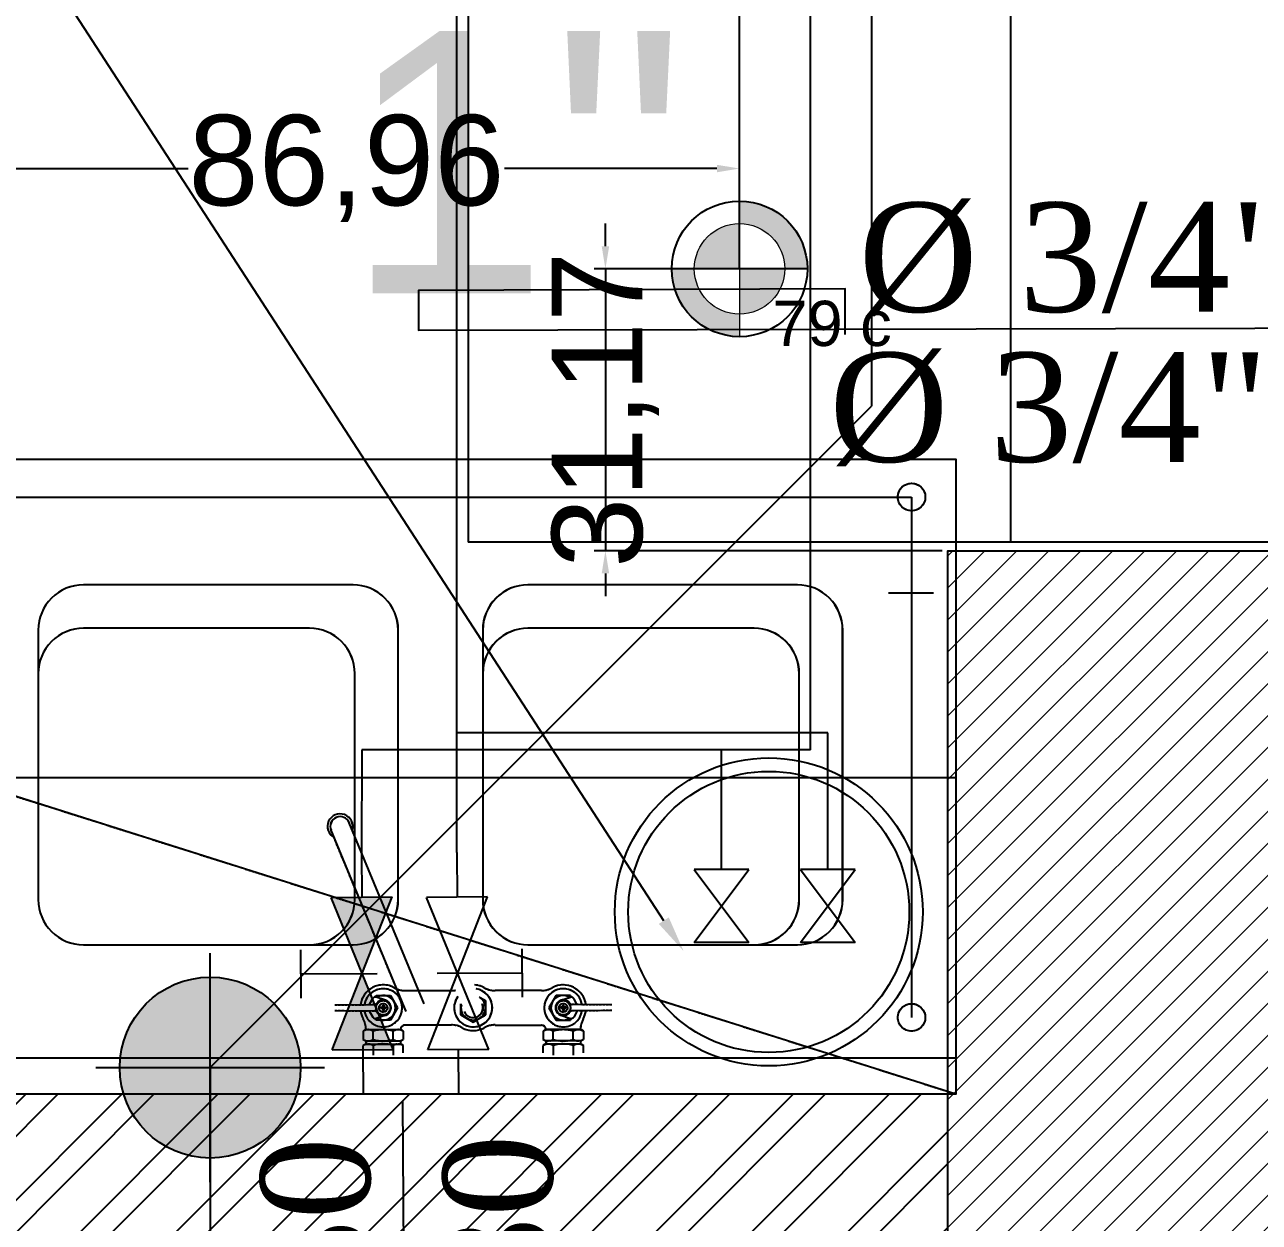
# Model space of a CAD drawing. Extents: x -2975 to 7327, y -1166 to 1029.
# Drawn here: x -47.1 to 89.5, y 358.5 to 490.9 of the extents above; entities that cross this region are included whole.
import ezdxf
from ezdxf import colors
from ezdxf.entities.mleader import LeaderData, LeaderLine
from ezdxf.math import Vec2, Vec3

# ---------------------------------------------------------------- set-up
doc = ezdxf.new("R2010")
doc.units = 0
doc.header["$PDMODE"] = 34
doc.linetypes.add('XR-Mince$0$Anchor Stor (Ground Floor Plan ) Xref$2$Retail Building ( Ground Floor ) Xref$0$HIDDEN', pattern=[0.375, 0.25, -0.125])
doc.linetypes.add('XR-Mince$0$D2-03-04 PLAN$0$004-002-APX-LVL-01-ZONE01$0$HIDDENX2', pattern=[0.75, 0.5, -0.25])
for name, color, linetype, lineweight in [('Dimensions', 44, 'Continuous', 25), ('E-L-TEXT', 7, 'Continuous', 13), ('plumbing water supply', 40, 'Continuous', 13), ('XR-Mince$0$beam', 8, 'Continuous', 9)]:
    doc.layers.add(name, color=color, linetype=linetype, lineweight=lineweight)
for name, color, linetype in [('E-TEXT-LIGHTING', 7, 'Continuous'), ('hot feed water', 210, 'Continuous'), ('Layer 1', 8, 'Continuous'), ('M-FIRE FIGHTING-1.5 INCH', 1, 'Continuous'), ('M-FIRE FIGHTING-2 INCH', 1, 'Continuous'), ('M-PLUMBING-DRAIN-2 INCH', 6, 'Continuous'), ('M-PLUMBING-HWS-0.75 INCH', 1, 'Continuous'), ('PLAMPING', 5, 'Continuous'), ('W-SYMBOL', 5, 'Continuous'), ('XR-Mince$0$004-002-APC-LVL-02-ZONE08$0$A-COLS', 8, 'Continuous'), ('XR-Mince$0$ceiling', 149, 'Continuous'), ('XR-Mince$0$D2-03-04 PLAN$0$A-SECT-004L', 8, 'Continuous'), ('XR-Mince$0$D2-03-04 PLAN$0$St-Columns-hidden', 8, 'XR-Mince$0$D2-03-04 PLAN$0$004-002-APX-LVL-01-ZONE01$0$HIDDENX2'), ('XR-Mince$0$EQUIPMENTS', 15, 'Continuous'), ('XR-Mince$0$fur dashed', 15, 'XR-Mince$0$Anchor Stor (Ground Floor Plan ) Xref$2$Retail Building ( Ground Floor ) Xref$0$HIDDEN'), ('XR-Mince$0$hatch-wall', 8, 'Continuous'), ('XR-Mince$0$TAXT', 8, 'Continuous')]:
    doc.layers.add(name, color=color, linetype=linetype)
doc.styles.get("Standard").update_dxf_attribs({"font": 'arial.ttf'})
doc.styles.add('Value frame$0$Standard', font='times.ttf')
doc.dimstyles.new('ISO-25', dxfattribs={"dimtxt": 10, "dimasz": 2.5, "dimexe": 1.25, "dimexo": 0.625, "dimtad": 0, "dimtxsty": 'Standard', "dimcen": 2.5, "dimadec": 0, "dimazin": 0, "dimtfac": 1, "dimtix": 1, "dimtmove": 0, "dimatfit": 3, "dimfxl": 1, "dimarcsym": 0})

# ---------------------------------------------------------------- blocks, each defined once
blk = doc.blocks.new('XR-Mince$0$ceiling')
at = {"layer": 'XR-Mince$0$ceiling', "linetype": 'Continuous'}
blk.add_line((-8267.77, -15657.75), (-8567.77, -15657.75), dxfattribs=at)
at = {"layer": 'XR-Mince$0$ceiling', "linetype": 'Continuous', "elevation": 0}
for points in [[(-8567.77, -15477.75), (-8567.77, -15657.75)], [(-8507.77, -15477.75), (-8507.77, -15657.75)]]:
    blk.add_lwpolyline(points, dxfattribs=at)
blk = doc.blocks.new('XR-Mince$0$ekekekekeke')
at = {"layer": 'XR-Mince$0$EQUIPMENTS'}
for p, q in [((293037.7, 98593.5), (294064, 98593.5)), ((293052.9, 98593.5), (293052.9, 98018.1)), ((294064, 98593.5), (294064, 98018.1)), ((294088.4, 98487.3, 0), (294038.4, 98487.3, 0)), ((294112.8, 97933.2, 0), (293004.2, 98284.2, 0)), ((294112.8, 98283.2, 0), (293004.2, 98283.2, 0)), ((293505, 98024.6, 0), (293422, 98225, 0)), ((293525.1, 98033, 0), (293442.1, 98233.4, 0)), ((293503.9, 98047.8, 0), (293555.1, 98047.8, 0)), ((293654.6, 98047.8, 0), (293603.4, 98047.8, 0)), ((293426.1, 98031.9, 0), (293470, 98032.3, 0)), ((293464.2, 98032.2, 0), (293468.1, 98039.1, 0)), ((293470.8, 98040.6, 0), (293471.8, 98042.4, 0)), ((293471.8, 98042.4, 0), (293487.6, 98042.4, 0)), ((293482.4, 98037.1, 0), (293471.8, 98040.5, 0)), ((293476.8, 98028.3, 0), (293476.8, 98029.3, 0)), ((293476.8, 98029.3, 0), (293479.2, 98029.3, 0)), ((293479.5, 98029, 0), (293476.8, 98029.3, 0)), ((293479.2, 98029.3, 0), (293479.2, 98031.7, 0)), ((293479.5, 98029, 0), (293479.2, 98031.7, 0)), ((293479.2, 98031.7, 0), (293480.2, 98031.7, 0)), ((293479.2, 98029.3, 0), (293479.5, 98029, 0)), ((293479.9, 98029, 0), (293480.2, 98031.7, 0)), ((293480.2, 98029.3, 0), (293479.9, 98029, 0)), ((293479.9, 98029, 0), (293482.6, 98029.3, 0)), ((293480.2, 98031.7, 0), (293480.2, 98029.3, 0)), ((293480.2, 98029.3, 0), (293482.6, 98029.3, 0)), ((293482.6, 98028.3, 0), (293482.6, 98029.3, 0)), ((293487.6, 98042.4, 0), (293495.5, 98028.8, 0)), ((293565.6, 98020.9, 0), (293565.6, 98033.3, 0)), ((293565.6, 98033.3, 0), (293565.6, 98020.9, 0)), ((293586.2, 98040.5, 0), (293592.9, 98036.7, 0)), ((293592.9, 98036.7, 0), (293592.9, 98020.9, 0)), ((293592.9, 98020.9, 0), (293592.9, 98036.7, 0)), ((293670.9, 98042.4, 0), (293663, 98028.8, 0)), ((293686.7, 98042.4, 0), (293670.9, 98042.4, 0)), ((293678.6, 98029, 0), (293675.9, 98029.3, 0)), ((293678.3, 98029.3, 0), (293675.9, 98029.3, 0)), ((293675.9, 98028.3, 0), (293675.9, 98029.3, 0)), ((293676.1, 98037.1, 0), (293686.7, 98040.5, 0)), ((293678.6, 98029, 0), (293678.3, 98031.7, 0)), ((293678.3, 98031.7, 0), (293678.3, 98029.3, 0)), ((293679.3, 98031.7, 0), (293678.3, 98031.7, 0)), ((293678.3, 98029.3, 0), (293678.6, 98029, 0)), ((293679, 98029, 0), (293679.3, 98031.7, 0)), ((293679, 98029, 0), (293681.7, 98029.3, 0)), ((293679.3, 98029.3, 0), (293679, 98029, 0)), ((293679.3, 98029.3, 0), (293679.3, 98031.7, 0)), ((293681.7, 98029.3, 0), (293679.3, 98029.3, 0)), ((293681.7, 98028.3, 0), (293681.7, 98029.3, 0)), ((293687.7, 98040.6, 0), (293686.7, 98042.4, 0)), ((293732.4, 98031.9, 0), (293688.5, 98032.3, 0)), ((293694.3, 98032.2, 0), (293690.4, 98039.1, 0)), ((293426.1, 98025.7, 0), (293470, 98025.3, 0)), ((293464.2, 98025.3, 0), (293468.1, 98018.5, 0)), ((293471.8, 98015.2, 0), (293470.8, 98017, 0)), ((293482.4, 98020.5, 0), (293471.8, 98017.1, 0)), ((293479.5, 98028.6, 0), (293476.8, 98028.3, 0)), ((293479.2, 98028.3, 0), (293476.8, 98028.3, 0)), ((293479.2, 98028.3, 0), (293479.5, 98028.6, 0)), ((293479.5, 98028.6, 0), (293479.2, 98025.9, 0)), ((293479.2, 98025.9, 0), (293479.2, 98028.3, 0)), ((293480.2, 98025.9, 0), (293479.2, 98025.9, 0)), ((293480.2, 98028.3, 0), (293479.9, 98028.6, 0)), ((293479.9, 98028.6, 0), (293482.6, 98028.3, 0)), ((293479.9, 98028.6, 0), (293480.2, 98025.9, 0)), ((293482.6, 98028.3, 0), (293480.2, 98028.3, 0)), ((293480.2, 98028.3, 0), (293480.2, 98025.9, 0)), ((293495.5, 98028.8, 0), (293487.6, 98015.2, 0)), ((293579.2, 98013, 0), (293565.6, 98020.9, 0)), ((293565.6, 98020.9, 0), (293579.2, 98013, 0)), ((293592.9, 98020.9, 0), (293579.2, 98013, 0)), ((293579.2, 98013, 0), (293592.9, 98020.9, 0)), ((293663, 98028.8, 0), (293670.9, 98015.2, 0)), ((293678.6, 98028.6, 0), (293675.9, 98028.3, 0)), ((293675.9, 98028.3, 0), (293678.3, 98028.3, 0)), ((293676.1, 98020.5, 0), (293686.7, 98017.1, 0)), ((293678.6, 98028.6, 0), (293678.3, 98025.9, 0)), ((293678.3, 98028.3, 0), (293678.6, 98028.6, 0)), ((293678.3, 98028.3, 0), (293678.3, 98025.9, 0)), ((293678.3, 98025.9, 0), (293679.3, 98025.9, 0)), ((293679, 98028.6, 0), (293681.7, 98028.3, 0)), ((293679, 98028.6, 0), (293679.3, 98025.9, 0)), ((293679.3, 98028.3, 0), (293679, 98028.6, 0)), ((293679.3, 98028.3, 0), (293681.7, 98028.3, 0)), ((293679.3, 98025.9, 0), (293679.3, 98028.3, 0)), ((293686.7, 98015.2, 0), (293687.7, 98017, 0)), ((293732.4, 98025.7, 0), (293688.5, 98025.3, 0)), ((293694.3, 98025.3, 0), (293690.4, 98018.5, 0)), ((293459.7, 98004.6, 0), (293457.5, 98003, 0)), ((293457.5, 98003, 0), (293457.5, 97993.7, 0)), ((293459.7, 98004.6, 0), (293499.8, 98004.6, 0)), ((293468.6, 97993.7, 0), (293468.6, 98003, 0)), ((293487.6, 98015.2, 0), (293471.8, 98015.2, 0)), ((293490.8, 97993.7, 0), (293490.8, 98003, 0)), ((293499.8, 98004.6, 0), (293501.9, 98003, 0)), ((293501.9, 98003, 0), (293501.9, 97993.7, 0)), ((293555.1, 98009.7, 0), (293503.9, 98009.7, 0)), ((293603.4, 98009.7, 0), (293654.6, 98009.7, 0)), ((293658.7, 98004.6, 0), (293656.6, 98003, 0)), ((293656.6, 98003, 0), (293656.6, 97993.7, 0)), ((293698.8, 98004.6, 0), (293658.7, 98004.6, 0)), ((293667.7, 97993.7, 0), (293667.7, 98003, 0)), ((293670.9, 98015.2, 0), (293686.7, 98015.2, 0)), ((293689.9, 97993.7, 0), (293689.9, 98003, 0)), ((293698.8, 98004.6, 0), (293701, 98003, 0)), ((293701, 98003, 0), (293701, 97993.7, 0)), ((293459.7, 97992.2, 0), (293457.5, 97993.7, 0)), ((293459.7, 97988.7, 0), (293457.5, 97987.2, 0)), ((293459.7, 97992.2, 0), (293499.8, 97992.2, 0)), ((293459.7, 97988.7, 0), (293499.8, 97988.7, 0)), ((293460.6, 97992.2, 0), (293460.6, 97988.7, 0)), ((293498.8, 97992.2, 0), (293498.8, 97988.7, 0)), ((293499.8, 97992.2, 0), (293501.9, 97993.7, 0)), ((293499.8, 97988.7, 0), (293501.9, 97987.2, 0)), ((293658.7, 97992.2, 0), (293656.6, 97993.7, 0)), ((293658.7, 97988.7, 0), (293656.6, 97987.2, 0)), ((293698.8, 97992.2, 0), (293658.7, 97992.2, 0)), ((293698.8, 97988.7, 0), (293658.7, 97988.7, 0)), ((293659.7, 97992.2, 0), (293659.7, 97988.7, 0)), ((293697.8, 97992.2, 0), (293697.8, 97988.7, 0)), ((293698.8, 97992.2, 0), (293701, 97993.7, 0)), ((293698.8, 97988.7, 0), (293701, 97987.2, 0)), ((293457.5, 97979, 0), (293457.5, 97987.2, 0)), ((293468.6, 97987.2, 0), (293468.6, 97976.3, 0)), ((293490.8, 97987.2, 0), (293490.8, 97976.3, 0)), ((293501.9, 97979, 0), (293501.9, 97987.2, 0)), ((293656.6, 97979, 0), (293656.6, 97987.2, 0)), ((293667.7, 97987.2, 0), (293667.7, 97976.3, 0)), ((293689.9, 97987.2, 0), (293689.9, 97976.3, 0)), ((293701, 97979, 0), (293701, 97987.2, 0)), ((294112.8, 97973.2), (293012.8, 97973.2))]:
    blk.add_line(p, q, dxfattribs=at)
at = {"layer": 'XR-Mince$0$EQUIPMENTS', "elevation": 0}
blk.add_lwpolyline([(293012.8, 98635.2), (294112.8, 98635.2), (294112.8, 97933.2), (293012.8, 97933.2)], close=True, dxfattribs=at)
for points in [[(293446.2, 98496.4), (293148.2, 98496.4, 0.414214), (293098.2, 98446.4), (293098.2, 98148.4, 0.414214), (293148.2, 98098.4), (293446.2, 98098.4, 0.414214), (293496.2, 98148.4), (293496.2, 98446.4, 0.414214)], [(293937.7, 98496.4), (293639.7, 98496.4, 0.414214), (293589.7, 98446.4), (293589.7, 98148.4, 0.414214), (293639.7, 98098.4), (293937.7, 98098.4, 0.414214), (293987.7, 98148.4), (293987.7, 98446.4, 0.414214)], [(293148.2, 98098.4), (293398.2, 98098.4, 0.414214), (293448.2, 98148.4), (293448.2, 98398.4, 0.414214), (293398.2, 98448.4), (293148.2, 98448.4, 0.414214), (293098.2, 98398.4), (293098.2, 98148.4, 0.414214)], [(293639.7, 98098.4), (293889.7, 98098.4, 0.414214), (293939.7, 98148.4), (293939.7, 98398.4, 0.414214), (293889.7, 98448.4), (293639.7, 98448.4, 0.414214), (293589.7, 98398.4), (293589.7, 98148.4, 0.414214)]]:
    blk.add_lwpolyline(points, format="xyb", close=True, dxfattribs=at)
at = {"layer": 'XR-Mince$0$EQUIPMENTS'}
for centre, radius in [((293052.9, 98593.5), 15.2), ((294064, 98593.5), 15.2), ((293052.9, 98018.1), 15.2), ((293479.7, 98028.8, 0), 7.9), ((293479.7, 98028.8, 0), 4.79), ((293678.8, 98028.8, 0), 7.9), ((293678.8, 98028.8, 0), 4.79), ((294064, 98018.1), 15.2)]:
    blk.add_circle(centre, radius, dxfattribs=at)
for centre, radius, start, end in [((293432, 98229.2, 0), 14, 343.5576, 241.4424), ((293432, 98229.2, 0), 10.9, 22.5, 202.5), ((293479.7, 98028.8, 0), 25.3, 61.1599, 172.3578), ((293479.7, 98028.8, 0), 21.1, 190.9891, 169.0109), ((293503.9, 98072.7, 0), 24.9, 241.1599, 270), ((293555.1, 98072.7, 0), 24.9, 270, 280.0896), ((293579.2, 98028.8, 0), 21.1, 143.5886, 81.4114), ((293579.2, 98028.8, 0), 25.3, 61.1599, 86.9836), ((293603.4, 98072.7, 0), 24.9, 241.1599, 270), ((293654.6, 98072.7, 0), 24.9, 270, 298.8401), ((293678.8, 98028.8, 0), 21.1, 10.9891, 349.0109), ((293678.8, 98028.8, 0), 25.3, 7.6422, 118.8401), ((293470.8, 98037.5, 0), 3.11, 72.155, 150), ((293469.9, 98035.4, 0), 3.11, 271, 325.92), ((293479.7, 98028.8, 0), 13.6, 237.3665, 122.6335), ((293479.7, 98028.8, 0), 8.68, 214.08, 145.92), ((293579.2, 98028.8, 0), 13.6, 165.4692, 59.5308), ((293579.2, 98028.8, 0), 10.9, 202.5, 22.5), ((293592.7, 98028.8, 0), 3.11, 91, 269), ((293678.8, 98028.8, 0), 13.6, 57.3665, 302.6335), ((293678.8, 98028.8, 0), 8.68, 34.08, 325.92), ((293688.6, 98035.4, 0), 3.11, 214.08, 269), ((293687.7, 98037.5, 0), 3.11, 30, 107.845), ((293479.7, 98028.8, 0), 25.3, 187.6422, 208.8401), ((293435.8, 98004.6, 0), 24.9, 0, 28.8401), ((293470.8, 98020.1, 0), 3.11, 210, 287.845), ((293469.9, 98022.2, 0), 3.11, 34.08, 89), ((293688.6, 98022.2, 0), 3.11, 91, 145.92), ((293687.7, 98020.1, 0), 3.11, 252.155, 330), ((293722.7, 98004.6, 0), 24.9, 151.1599, 180), ((293678.8, 98028.8, 0), 25.3, 331.1599, 352.3578), ((293463.1, 97993.9, 0), 10.6, 58.641, 121.359), ((293479.7, 97964.3, 0), 40.3, 74.0213, 105.9787), ((293496.3, 97993.9, 0), 10.6, 58.641, 121.359), ((293503.9, 98004.6, 0), 5.14, 90, 180), ((293555.1, 97984.9, 0), 24.9, 61.1599, 90), ((293579.2, 98028.8, 0), 25.3, 241.1599, 298.8401), ((293603.4, 97984.9, 0), 24.9, 90, 118.8401), ((293654.6, 98004.6, 0), 5.14, 0, 90), ((293662.2, 97993.9, 0), 10.6, 58.641, 121.359), ((293678.8, 97964.3, 0), 40.3, 74.0213, 105.9787), ((293695.4, 97993.9, 0), 10.6, 58.641, 121.359), ((293463.1, 98002.8, 0), 10.6, 238.641, 301.359), ((293463.1, 97978.1, 0), 10.6, 58.641, 121.359), ((293479.7, 98032.4, 0), 40.3, 254.0213, 285.9787), ((293479.7, 97948.5, 0), 40.3, 74.0213, 105.9787), ((293496.3, 98002.8, 0), 10.6, 238.641, 301.359), ((293496.3, 97978.1, 0), 10.6, 58.641, 121.359), ((293662.2, 98002.8, 0), 10.6, 238.641, 301.359), ((293662.2, 97978.1, 0), 10.6, 58.641, 121.359), ((293678.8, 98032.4, 0), 40.3, 254.0213, 285.9787), ((293678.8, 97948.5, 0), 40.3, 74.0213, 105.9787), ((293695.4, 98002.8, 0), 10.6, 238.641, 301.359), ((293695.4, 97978.1, 0), 10.6, 58.641, 121.359)]:
    blk.add_arc(centre, radius, start, end, dxfattribs=at)
blk = doc.blocks.new('XR-Mince$0$Equipment')
at = {"layer": 'XR-Mince$0$EQUIPMENTS', "linetype": 'ByBlock'}
for p, q in [((-51.62, 438.66), (51.01, 438.66)), ((55.89, 407.63, 0), (-54.97, 407.63, 0)), ((-2.88, 382.61, 0), (-11.18, 402.65, 0))]:
    blk.add_line(p, q, dxfattribs=at)
at = {"layer": 'XR-Mince$0$EQUIPMENTS', "linetype": 'ByBlock', "elevation": 0}
blk.add_lwpolyline([(-54.11, 442.83), (55.89, 442.83), (55.89, 372.63), (-54.11, 372.63)], close=True, dxfattribs=at)
for points in [[(-10.76, 428.95), (-40.56, 428.95, 0.414214), (-45.56, 423.95), (-45.56, 394.15, 0.414214), (-40.56, 389.15), (-10.76, 389.15, 0.414214), (-5.76, 394.15), (-5.76, 423.95, 0.414214)], [(38.39, 428.95), (8.59, 428.95, 0.414214), (3.59, 423.95), (3.59, 394.15, 0.414214), (8.59, 389.15), (38.39, 389.15, 0.414214), (43.39, 394.15), (43.39, 423.95, 0.414214)], [(-40.56, 389.15), (-15.56, 389.15, 0.414214), (-10.56, 394.15), (-10.56, 419.15, 0.414214), (-15.56, 424.15), (-40.56, 424.15, 0.414214), (-45.56, 419.15), (-45.56, 394.15, 0.414214)], [(8.59, 389.15), (33.59, 389.15, 0.414214), (38.59, 394.15), (38.59, 419.15, 0.414214), (33.59, 424.15), (8.59, 424.15, 0.414214), (3.59, 419.15), (3.59, 394.15, 0.414214)]]:
    blk.add_lwpolyline(points, format="xyb", close=True, dxfattribs=at)
at = {"layer": 'XR-Mince$0$EQUIPMENTS', "linetype": 'ByBlock'}
for radius, start, end in [(1.4, 343.5576, 241.4424), (1.09, 22.5, 202.5)]:
    blk.add_arc((-12.18, 402.23, 0), radius, start, end, dxfattribs=at)
at = {"layer": 'XR-Mince$0$EQUIPMENTS', "linetype": 'ByBlock', "xscale": 0.1, "yscale": 0.1, "zscale": 0.1}
blk.add_blockref('XR-Mince$0$ekekekekeke', (-29355.39, -9420.69), dxfattribs=at)
blk = doc.blocks.new('XR-Mince')
at = {"layer": 'XR-Mince$0$beam'}
h = blk.add_hatch(dxfattribs=at)
h.set_pattern_fill('ANSI31', color=256, scale=20)
h.set_pattern_definition([(45, (8569.7315, 21091.4202), (-1.76776695, 1.76776695), [])])
h.paths.add_polyline_path([(55.03, 352.71), (55.03, 432.71), (135.03, 432.71), (135.03, 352.71)])
at = {"layer": 'XR-Mince$0$hatch-wall', "ltscale": 100}
h = blk.add_hatch(dxfattribs=at)
h.set_pattern_fill('ANSI32', color=256, scale=20, style=0)
h.set_pattern_definition([(45, (8569.7315, 21091.42), (-5.3033009, 5.3033009), []), (45, (8573.267, 21091.42), (-5.3033009, 5.3033009), [])])
h.paths.add_polyline_path([(826.03, 917.71), (826.03, 937.71), (-54.97, 937.71), (-54.97, 937.71), (-74.97, 937.71), (-74.97, -352.29), (-97.47, -352.29), (-97.47, -372.29), (-74.97, -372.29), (-54.97, -372.29), (75.03, -372.29), (75.03, 352.71), (55.03, 352.71), (55.03, -352.29), (-54.97, -352.29), (-55.24, 352.63), (55.03, 352.63), (55.03, 372.63), (-54.97, 372.63), (-54.97, 917.71)])
h.paths.add_polyline_path([(946.03, 874.36), (966.03, 874.36), (975.03, 874.36), (975.03, 894.36), (966.03, 894.36), (966.03, 937.71), (946.03, 937.71)])
at = {"layer": 'XR-Mince$0$004-002-APC-LVL-02-ZONE08$0$A-COLS'}
blk.add_lwpolyline([(55.03, 352.71), (55.03, 432.71), (135.03, 432.71), (135.03, 352.71)], close=True, dxfattribs=at)
at = {"layer": 'XR-Mince$0$D2-03-04 PLAN$0$A-SECT-004L', "ltscale": 0.25}
blk.add_line((55.03, 372.63), (-54.97, 372.63), dxfattribs=at)
blk.add_line((55.03, 372.63), (-54.97, 372.63), dxfattribs=at)
at = {"layer": 'XR-Mince$0$D2-03-04 PLAN$0$St-Columns-hidden'}
blk.add_lwpolyline([(55.03, 352.71), (55.03, 432.71), (135.03, 432.71), (135.03, 352.71)], close=True, dxfattribs=at)
at = {"layer": 'XR-Mince$0$ceiling', "linetype": 'Continuous'}
blk.add_blockref('XR-Mince$0$ceiling', (8569.73, 16091.42), dxfattribs=at)
at = {"layer": 'XR-Mince$0$fur dashed'}
for p, q in [((51.01, 438.66), (51.01, 381.12)), ((53.45, 428.04, 0), (48.45, 428.04, 0)), ((55.89, 372.63, 0), (-54.97, 407.73, 0)), ((-4.89, 381.77, 0), (-13.19, 401.81, 0)), ((-5, 384.09, 0), (0.12, 384.09, 0)), ((10.07, 384.09, 0), (4.96, 384.09, 0)), ((-12.78, 382.5, 0), (-8.39, 382.54, 0)), ((-8.97, 382.53, 0), (-8.58, 383.22, 0)), ((-8.31, 383.37, 0), (-8.21, 383.55, 0)), ((-8.21, 383.55, 0), (-6.63, 383.55, 0)), ((-7.15, 383.02, 0), (-8.21, 383.36, 0)), ((-7.47, 382.24, 0), (-7.47, 382.48, 0)), ((-7.44, 382.21, 0), (-7.47, 382.48, 0)), ((-7.47, 382.48, 0), (-7.36, 382.48, 0)), ((-7.4, 382.21, 0), (-7.36, 382.48, 0)), ((-7.36, 382.48, 0), (-7.36, 382.24, 0)), ((-6.63, 383.55, 0), (-5.84, 382.19, 0)), ((1.17, 381.4, 0), (1.17, 382.64, 0)), ((1.17, 382.64, 0), (1.17, 381.4, 0)), ((3.23, 383.37, 0), (3.9, 382.98, 0)), ((3.9, 382.98, 0), (3.9, 381.4, 0)), ((3.9, 381.4, 0), (3.9, 382.98, 0)), ((11.7, 383.55, 0), (10.92, 382.19, 0)), ((13.28, 383.55, 0), (11.7, 383.55, 0)), ((12.23, 383.02, 0), (13.28, 383.36, 0)), ((12.47, 382.21, 0), (12.44, 382.48, 0)), ((12.44, 382.48, 0), (12.44, 382.24, 0)), ((12.54, 382.48, 0), (12.44, 382.48, 0)), ((12.51, 382.21, 0), (12.54, 382.48, 0)), ((12.54, 382.24, 0), (12.54, 382.48, 0)), ((13.38, 383.37, 0), (13.28, 383.55, 0)), ((17.85, 382.5, 0), (13.46, 382.54, 0)), ((14.04, 382.53, 0), (13.65, 383.22, 0)), ((-12.78, 381.88, 0), (-8.39, 381.84, 0)), ((-8.97, 381.84, 0), (-8.58, 381.16, 0)), ((-8.21, 380.83, 0), (-8.31, 381.01, 0)), ((-7.15, 381.36, 0), (-8.21, 381.02, 0)), ((-7.71, 382.14, 0), (-7.71, 382.24, 0)), ((-7.71, 382.24, 0), (-7.47, 382.24, 0)), ((-7.44, 382.21, 0), (-7.71, 382.24, 0)), ((-7.44, 382.17, 0), (-7.71, 382.14, 0)), ((-7.47, 382.14, 0), (-7.71, 382.14, 0)), ((-7.47, 382.24, 0), (-7.44, 382.21, 0)), ((-7.47, 382.14, 0), (-7.44, 382.17, 0)), ((-7.44, 382.17, 0), (-7.47, 381.9, 0)), ((-7.47, 381.9, 0), (-7.47, 382.14, 0)), ((-7.36, 381.9, 0), (-7.47, 381.9, 0)), ((-7.36, 382.24, 0), (-7.4, 382.21, 0)), ((-7.4, 382.21, 0), (-7.13, 382.24, 0)), ((-7.36, 382.14, 0), (-7.4, 382.17, 0)), ((-7.4, 382.17, 0), (-7.13, 382.14, 0)), ((-7.4, 382.17, 0), (-7.36, 381.9, 0)), ((-7.36, 382.24, 0), (-7.13, 382.24, 0)), ((-7.13, 382.14, 0), (-7.36, 382.14, 0)), ((-7.36, 382.14, 0), (-7.36, 381.9, 0)), ((-7.13, 382.14, 0), (-7.13, 382.24, 0)), ((-5.84, 382.19, 0), (-6.63, 380.83, 0)), ((2.54, 380.61, 0), (1.17, 381.4, 0)), ((1.17, 381.4, 0), (2.54, 380.61, 0)), ((3.9, 381.4, 0), (2.54, 380.61, 0)), ((2.54, 380.61, 0), (3.9, 381.4, 0)), ((10.92, 382.19, 0), (11.7, 380.83, 0)), ((12.47, 382.21, 0), (12.2, 382.24, 0)), ((12.44, 382.24, 0), (12.2, 382.24, 0)), ((12.2, 382.14, 0), (12.2, 382.24, 0)), ((12.47, 382.17, 0), (12.2, 382.14, 0)), ((12.2, 382.14, 0), (12.44, 382.14, 0)), ((12.23, 381.36, 0), (13.28, 381.02, 0)), ((12.44, 382.24, 0), (12.47, 382.21, 0)), ((12.47, 382.17, 0), (12.44, 381.9, 0)), ((12.44, 382.14, 0), (12.47, 382.17, 0)), ((12.44, 382.14, 0), (12.44, 381.9, 0)), ((12.44, 381.9, 0), (12.54, 381.9, 0)), ((12.51, 382.21, 0), (12.78, 382.24, 0)), ((12.54, 382.24, 0), (12.51, 382.21, 0)), ((12.51, 382.17, 0), (12.78, 382.14, 0)), ((12.51, 382.17, 0), (12.54, 381.9, 0)), ((12.54, 382.14, 0), (12.51, 382.17, 0)), ((12.78, 382.24, 0), (12.54, 382.24, 0)), ((12.54, 382.14, 0), (12.78, 382.14, 0)), ((12.54, 381.9, 0), (12.54, 382.14, 0)), ((12.78, 382.14, 0), (12.78, 382.24, 0)), ((13.28, 380.83, 0), (13.38, 381.01, 0)), ((17.85, 381.88, 0), (13.46, 381.84, 0)), ((14.04, 381.84, 0), (13.65, 381.16, 0)), ((-9.42, 379.77, 0), (-9.63, 379.61, 0)), ((-9.63, 379.61, 0), (-9.63, 378.68, 0)), ((-9.42, 379.77, 0), (-5.41, 379.77, 0)), ((-8.53, 378.68, 0), (-8.53, 379.61, 0)), ((-6.63, 380.83, 0), (-8.21, 380.83, 0)), ((-6.31, 378.68, 0), (-6.31, 379.61, 0)), ((-5.41, 379.77, 0), (-5.2, 379.61, 0)), ((-5.2, 379.61, 0), (-5.2, 378.68, 0)), ((0.12, 380.28, 0), (-5, 380.28, 0)), ((4.96, 380.28, 0), (10.07, 380.28, 0)), ((10.49, 379.77, 0), (10.27, 379.61, 0)), ((10.27, 379.61, 0), (10.27, 378.68, 0)), ((14.5, 379.77, 0), (10.49, 379.77, 0)), ((11.38, 378.68, 0), (11.38, 379.61, 0)), ((11.7, 380.83, 0), (13.28, 380.83, 0)), ((13.6, 378.68, 0), (13.6, 379.61, 0)), ((14.5, 379.77, 0), (14.71, 379.61, 0)), ((14.71, 379.61, 0), (14.71, 378.68, 0)), ((-9.42, 378.53, 0), (-9.63, 378.68, 0)), ((-9.42, 378.53, 0), (-5.41, 378.53, 0)), ((-9.32, 378.53, 0), (-9.32, 378.18, 0)), ((-5.51, 378.53, 0), (-5.51, 378.18, 0)), ((-5.41, 378.53, 0), (-5.2, 378.68, 0)), ((10.49, 378.53, 0), (10.27, 378.68, 0)), ((14.5, 378.53, 0), (10.49, 378.53, 0)), ((10.59, 378.53, 0), (10.59, 378.18, 0)), ((14.4, 378.53, 0), (14.4, 378.18, 0)), ((14.5, 378.53, 0), (14.71, 378.68, 0)), ((-9.42, 378.18, 0), (-9.63, 378.03, 0)), ((-9.63, 377.21, 0), (-9.63, 378.03, 0)), ((-9.42, 378.18, 0), (-5.41, 378.18, 0)), ((-8.53, 378.03, 0), (-8.53, 376.94, 0)), ((-6.31, 378.03, 0), (-6.31, 376.94, 0)), ((-5.41, 378.18, 0), (-5.2, 378.03, 0)), ((-5.2, 377.21, 0), (-5.2, 378.03, 0)), ((10.49, 378.18, 0), (10.27, 378.03, 0)), ((10.27, 377.21, 0), (10.27, 378.03, 0)), ((14.5, 378.18, 0), (10.49, 378.18, 0)), ((11.38, 378.03, 0), (11.38, 376.94, 0)), ((13.6, 378.03, 0), (13.6, 376.94, 0)), ((14.5, 378.18, 0), (14.71, 378.03, 0)), ((14.71, 377.21, 0), (14.71, 378.03, 0)), ((55.89, 376.63), (-54.11, 376.63)), ((55.03, 372.63), (-54.97, 372.63)), ((55.03, 372.63), (-54.97, 372.63))]:
    blk.add_line(p, q, dxfattribs=at)
for centre, radius in [((51.01, 438.66), 1.52), ((-7.42, 382.19, 0), 0.79), ((-7.42, 382.19, 0), 0.479), ((12.49, 382.19, 0), 0.79), ((12.49, 382.19, 0), 0.479), ((51.01, 381.12), 1.52)]:
    blk.add_circle(centre, radius, dxfattribs=at)
for centre, radius, start, end in [((-7.42, 382.19, 0), 2.53, 61.1599, 172.3578), ((-7.42, 382.19, 0), 2.11, 190.9891, 169.0109), ((-5, 386.58, 0), 2.49, 241.1599, 270), ((0.12, 386.58, 0), 2.49, 270, 280.0896), ((2.54, 382.19, 0), 2.11, 143.5886, 81.4114), ((2.54, 382.19, 0), 2.53, 61.1599, 86.9836), ((4.96, 386.58, 0), 2.49, 241.1599, 270), ((10.07, 386.58, 0), 2.49, 270, 298.8401), ((12.49, 382.19, 0), 2.11, 10.9891, 349.0109), ((12.49, 382.19, 0), 2.53, 7.6422, 118.8401), ((-8.31, 383.06, 0), 0.311, 72.155, 150), ((-8.39, 382.85, 0), 0.311, 271, 325.92), ((-7.42, 382.19, 0), 1.36, 237.3665, 122.6335), ((-7.42, 382.19, 0), 0.868, 214.08, 145.92), ((2.54, 382.19, 0), 1.36, 165.4692, 59.5308), ((2.54, 382.19, 0), 1.09, 202.5, 22.5), ((3.88, 382.19, 0), 0.311, 91, 269), ((12.49, 382.19, 0), 1.36, 57.3665, 302.6335), ((12.49, 382.19, 0), 0.868, 34.08, 325.92), ((13.47, 382.85, 0), 0.311, 214.08, 269), ((13.38, 383.06, 0), 0.311, 30, 107.845), ((-7.42, 382.19, 0), 2.53, 187.6422, 208.8401), ((-11.81, 379.77, 0), 2.49, 0, 28.8401), ((-8.31, 381.32, 0), 0.311, 210, 287.845), ((-8.39, 381.53, 0), 0.311, 34.08, 89), ((13.47, 381.53, 0), 0.311, 91, 145.92), ((13.38, 381.32, 0), 0.311, 252.155, 330), ((16.89, 379.77, 0), 2.49, 151.1599, 180), ((12.49, 382.19, 0), 2.53, 331.1599, 352.3578), ((-9.08, 378.71, 0), 1.06, 58.641, 121.359), ((-7.42, 375.74, 0), 4.03, 74.0213, 105.9787), ((-5.76, 378.71, 0), 1.06, 58.641, 121.359), ((-5, 379.77, 0), 0.514, 90, 180), ((0.12, 377.8, 0), 2.49, 61.1599, 90), ((2.54, 382.19, 0), 2.53, 241.1599, 298.8401), ((4.96, 377.8, 0), 2.49, 90, 118.8401), ((10.07, 379.77, 0), 0.514, 0, 90), ((10.83, 378.71, 0), 1.06, 58.641, 121.359), ((12.49, 375.74, 0), 4.03, 74.0213, 105.9787), ((14.15, 378.71, 0), 1.06, 58.641, 121.359), ((-9.08, 379.59, 0), 1.06, 238.641, 301.359), ((-7.42, 382.55, 0), 4.03, 254.0213, 285.9787), ((-5.76, 379.59, 0), 1.06, 238.641, 301.359), ((10.83, 379.59, 0), 1.06, 238.641, 301.359), ((12.49, 382.55, 0), 4.03, 254.0213, 285.9787), ((14.15, 379.59, 0), 1.06, 238.641, 301.359), ((-9.08, 377.12, 0), 1.06, 58.641, 121.359), ((-7.42, 374.16, 0), 4.03, 74.0213, 105.9787), ((-5.76, 377.12, 0), 1.06, 58.641, 121.359), ((10.83, 377.12, 0), 1.06, 58.641, 121.359), ((12.49, 374.16, 0), 4.03, 74.0213, 105.9787), ((14.15, 377.12, 0), 1.06, 58.641, 121.359)]:
    blk.add_arc(centre, radius, start, end, dxfattribs=at)
at = {"layer": 'XR-Mince$0$TAXT'}
blk.add_blockref('XR-Mince$0$Equipment', (0, 0), dxfattribs=at)
blk = doc.blocks.new('Hot Water Valve')
h = blk.add_hatch()
h.set_pattern_fill('ANGLE', color=256, scale=0.5)
h.set_pattern_definition([(0, (1e-13, 6e-14), (0, 3.4925), [2.54, -0.9525]), (90, (1e-13, 6e-14), (-3.4925, 2e-16), [2.54, -0.9525])])
h.paths.add_polyline_path([(0.018, 0.045), (-0.018, 0.045), (0, 0)])
h.paths.add_polyline_path([(-0.018, -0.045), (0.018, -0.045), (0, 0)])
h = blk.add_hatch(color=1)
h.dxf.hatch_style = 1
h.paths.add_polyline_path([(0, 0), (-0.018, -0.045), (0.018, -0.045)])
h.paths.add_polyline_path([(0, 0), (0.018, 0.045), (-0.018, 0.045)])
at = {"layer": 'PLAMPING'}
h = blk.add_hatch(dxfattribs=at)
h.set_pattern_fill('ANGLE', color=256)
h.set_pattern_definition([(0, (-2349.1445, -1030.097), (0, 6.985), [5.08, -1.905]), (90, (-2349.1445, -1030.097), (-6.985, 4e-16), [5.08, -1.905])])
h.paths.add_polyline_path([(0.072, 0.09), (-0.072, 0.09), (0, 0)])
h.paths.add_polyline_path([(0, 0), (-0.072, -0.09), (0.072, -0.09)])
at = {"layer": 'PLAMPING', "color": 1}
for p, q in [((0, 0.045), (0, 0.07123)), ((-0.018, 0.045), (0.018, 0.045)), ((0.018, 0.045), (-0.018, -0.045)), ((-0.018, 0.045), (0.018, -0.045)), ((-0.03609, 0.01427), (-0.03609, -0.01427)), ((-0.03609, 0), (0.0088, 0)), ((-0.018, -0.045), (0.018, -0.045)), ((0, -0.07123), (0, -0.045))]:
    blk.add_line(p, q, dxfattribs=at)
blk = doc.blocks.new('Cold Water Valve')
at = {"layer": 'PLAMPING', "color": 140}
for p, q in [((0, 0.045), (0, 0.07123)), ((-0.018, 0.045), (0.018, 0.045)), ((0.018, 0.045), (-0.018, -0.045)), ((-0.018, 0.045), (0.018, -0.045)), ((-0.03812, 0.01427), (-0.03812, -0.01427)), ((-0.03812, 0), (0.01204, 0)), ((-0.018, -0.045), (0.018, -0.045)), ((0, -0.07123), (0, -0.045))]:
    blk.add_line(p, q, dxfattribs=at)
blk = doc.blocks.new('sa5an')
at = {"layer": 'hot feed water', "lineweight": -3}
for p, q in [((-0.2518, 0.4336), (-0.3983, 0.4336)), ((-0.3983, 0.2382), (-0.2518, 0.4336)), ((-0.3983, 0.4336), (-0.2518, 0.2382)), ((-0.2518, 0.2382), (-0.3983, 0.2382))]:
    blk.add_line(p, q, dxfattribs=at)
at = {"layer": 'W-SYMBOL', "color": 140}
for p, q in [((0.0332, 0.4336, 1.2504), (-0.1134, 0.4336, 1.2504)), ((-0.1134, 0.2382, 1.2504), (0.0332, 0.4336, 1.2504)), ((-0.1134, 0.4336, 1.2504), (0.0332, 0.2382, 1.2504)), ((0.0332, 0.2382, 1.2504), (-0.1134, 0.2382, 1.2504))]:
    blk.add_line(p, q, dxfattribs=at)
at = {"layer": 'W-SYMBOL', "color": 3}
for radius in [0.4126, 0.3766]:
    blk.add_circle((-0.1985, 0.3201), radius, dxfattribs=at)
blk = doc.blocks.new('drain')
h = blk.add_hatch(color=5)
h.dxf.hatch_style = 1
h.paths.add_polyline_path([(3852.38, -3045.53, 1), (3952.38, -3045.53, 1)])
at = {"color": 5}
for p, q in [((3902.38, -2982.3), (3902.38, -3108.77)), ((3902.38, -3045.53), (3302.34, -3045.53)), ((3839.14, -3045.53), (3965.61, -3045.53))]:
    blk.add_line(p, q, dxfattribs=at)
blk.add_circle((3902.38, -3045.53), 50, dxfattribs=at)
blk = doc.blocks.new('sprinkler 79 C')
at = {"lineweight": 13}
h = blk.add_hatch(color=1, dxfattribs=at)
h.dxf.hatch_style = 1
h.paths.add_polyline_path([(196032.6, 30819.5, 0.414214), (195982.6, 30769.5), (196032.6, 30769.5)])
h.paths.add_polyline_path([(196082.6, 30769.5), (196032.6, 30769.5), (196032.6, 30719.5, 0.414214)])
at = {"layer": 'Layer 1'}
h = blk.add_hatch(color=2, dxfattribs=at)
h.dxf.hatch_style = 1
h.paths.add_polyline_path([(196032.6, 30844.5), (196032.6, 30819.5, -0.414214), (196082.6, 30769.5), (196107.6, 30769.5, 0.414214)])
h.paths.add_polyline_path([(196032.6, 30694.5), (196032.6, 30719.5, -0.414214), (195982.6, 30769.5), (195957.6, 30769.5, 0.414214)])
at = {"layer": 'E-L-TEXT', "color": 1, "lineweight": 13}
blk.add_line((196032.6, 30844.5), (196032.6, 30694.5), dxfattribs=at)
blk.add_circle((196032.6, 30769.5), 50, dxfattribs=at)
at = {"layer": 'Layer 1', "color": 1}
blk.add_line((196107.6, 30769.5), (195957.6, 30769.5), dxfattribs=at)
at = {"layer": 'Layer 1', "color": 2}
blk.add_circle((196032.6, 30769.5), 75, dxfattribs=at)
at = {"color": 3, "lineweight": 13}
blk.add_text('79 c', height=50, dxfattribs=at).set_placement((196068.9, 30684.2))
blk = doc.blocks.new('*D81')
at = {"layer": 'Defpoints', "color": 0, "transparency": 16777216}
for p in [(-54.97, 474.98), (-54.97, 463.89), (31.98, 463.89, 0)]:
    blk.add_point(p, dxfattribs=at)
at = {"layer": 'M-FIRE FIGHTING-2 INCH', "color": 0, "lineweight": -2, "transparency": 16777216}
for p, q in [((-54.97, 464.51), (-54.97, 476.23)), ((31.98, 464.51), (31.98, 476.23)), ((-52.47, 474.98), (-29, 474.98)), ((29.48, 474.98), (6.01, 474.98))]:
    blk.add_line(p, q, dxfattribs=at)
at = {"layer": 'M-FIRE FIGHTING-2 INCH', "color": 0, "transparency": 16777216}
for points in [[(-52.47, 475.39), (-52.47, 474.56), (-54.97, 474.98)], [(29.48, 475.39), (29.48, 474.56), (31.98, 474.98)]]:
    blk.add_solid(points, dxfattribs=at)
at = {"layer": 'M-FIRE FIGHTING-2 INCH', "color": 0, "transparency": 16777216, "insert": (-11.49, 474.98), "char_height": 10, "attachment_point": 5}
blk.add_mtext('86,96', dxfattribs=at)
blk = doc.blocks.new('*D82')
at = {"layer": 'Defpoints', "color": 0, "transparency": 16777216}
for p in [(31.98, 463.89), (17.15, 432.71), (55.03, 432.71)]:
    blk.add_point(p, dxfattribs=at)
at = {"layer": 'M-FIRE FIGHTING-2 INCH', "color": 0, "lineweight": -2, "transparency": 16777216}
for p, q in [((17.15, 466.39), (17.15, 468.89)), ((31.36, 463.89), (15.9, 463.89)), ((17.15, 463.89), (17.15, 432.71)), ((54.4, 432.71), (15.9, 432.71)), ((17.15, 430.21), (17.15, 427.71))]:
    blk.add_line(p, q, dxfattribs=at)
at = {"layer": 'M-FIRE FIGHTING-2 INCH', "color": 0, "transparency": 16777216}
for points in [[(16.74, 466.39), (17.57, 466.39), (17.15, 463.89)], [(16.74, 430.21), (17.57, 430.21), (17.15, 432.71)]]:
    blk.add_solid(points, dxfattribs=at)
at = {"layer": 'M-FIRE FIGHTING-2 INCH', "color": 0, "transparency": 16777216, "insert": (17.15, 448.3), "char_height": 10, "attachment_point": 5, "rotation": 90}
blk.add_mtext('31,17', dxfattribs=at)

msp = doc.modelspace()

# ---------------------------------------------------------------- block references
at = {"layer": 'E-TEXT-LIGHTING'}
msp.add_blockref('XR-Mince', (0, 0), dxfattribs=at)

# ---------------------------------------------------------------- next in the draw order: linework, layer by layer
at = {"layer": 'M-FIRE FIGHTING-1.5 INCH'}
msp.add_line((31.984, 463.885), (31.984, 502.458, 0), dxfattribs=at)
at = {"layer": 'M-PLUMBING-DRAIN-2 INCH', "color": 3, "linetype": 'Continuous'}
for p, q in [((46.587, 510.125), (46.587, 448.715)), ((-26.556, 375.572, 0), (46.587, 448.715, 0))]:
    msp.add_line(p, q, dxfattribs=at)
at = {"layer": 'M-PLUMBING-HWS-0.75 INCH', "color": 1, "linetype": 'Continuous'}
for p, q in [((39.826, 410.712, 0), (39.826, 666.259)), ((-9.785, 410.712, 0), (-9.834, 399.339, 0)), ((39.826, 410.712, 0), (-9.785, 410.712, 0)), ((29.995, 397.472, 0), (29.995, 410.712, 0))]:
    msp.add_line(p, q, dxfattribs=at)
at = {"layer": 'M-PLUMBING-HWS-0.75 INCH', "color": 3, "linetype": 'Continuous'}
for p, q in [((0.72, 399.339), (0.72, 499.772)), ((41.753, 412.59, 56.656), (0.72, 412.59)), ((41.753, 397.472, 51.596), (41.753, 412.59, 51.596))]:
    msp.add_line(p, q, dxfattribs=at)
at = {"layer": 'M-PLUMBING-HWS-0.75 INCH', "color": 3}
msp.add_line((-5.288, 371.809), (-4.529, 262.123), dxfattribs=at)
at = {"layer": 'M-PLUMBING-HWS-0.75 INCH', "color": 30}
msp.add_lwpolyline([(43.673, 456.642), (43.663, 461.671), (-3.524, 461.479), (-3.515, 457.112), (135.218, 457.457)], dxfattribs=at)

# ---------------------------------------------------------------- next in the draw order: block references
at = {"layer": 'Dimensions', "extrusion": (2.72764e-08, -4.8005e-09, 1), "xscale": 41.2627405448123, "yscale": 41.2627405448123, "zscale": 41.2627405448123, "rotation": 1.129750170481354e-05}
msp.add_blockref('sa5an', (43.407, 379.58, 0), dxfattribs=at)
at = {"layer": 'Layer 1', "color": 40, "true_color": 0xf8d731, "xscale": 0.1, "yscale": 0.1, "zscale": 0.1}
msp.add_blockref('sprinkler 79 C', (-19571.276, -2613.063, 0), dxfattribs=at)
at = {"layer": 'M-PLUMBING-DRAIN-2 INCH', "color": 6, "linetype": 'Continuous', "xscale": 0.2, "yscale": 0.2, "zscale": 0.2, "rotation": 89.99999999996909}
msp.add_blockref('drain', (-635.662, -404.903, 0), dxfattribs=at)
at = {"layer": 'PLAMPING', "color": 5, "yscale": 187.5}
for name, p, xscale, zscale, rotation in [('Hot Water Valve', (-9.741, 385.984, 0), -187.5, 187.4999999999999, 180.3963870746178), ('Cold Water Valve', (0.812, 385.984, 0), 187.5, 187.5, 180.396387076207)]:
    msp.add_blockref(name, p, dxfattribs=dict(at, xscale=xscale, zscale=zscale, rotation=rotation))

# ---------------------------------------------------------------- next in the draw order: texts
at = {"layer": 'M-FIRE FIGHTING-1.5 INCH', "color": 2, "linetype": 'Continuous'}
msp.add_text("1''", height=29.0184, dxfattribs=at).set_placement((-11.67, 461.178))
at = {"layer": 'M-PLUMBING-HWS-0.75 INCH', "color": 30, "style": 'Value frame$0$Standard'}
for s, p in [('%%C 3/4"  CW', (45.138, 459.14)), ('%%C 3/4"  HW', (41.903, 442.55))]:
    msp.add_text(s, height=12.09657, dxfattribs=at).set_placement(p)
at = {"layer": 'M-PLUMBING-HWS-0.75 INCH', "color": 3, "style": 'Value frame$0$Standard'}
msp.add_text('3/4" , H. 30', height=12.09657, rotation=90.39639, dxfattribs=at).set_placement((11.844, 283.129))
at = {"layer": 'M-PLUMBING-HWS-0.75 INCH', "color": 1, "style": 'Value frame$0$Standard'}
msp.add_text('3/4" , H. 30', height=12.09657, rotation=90.39639, dxfattribs=at).set_placement((-8.331, 282.832))

# ---------------------------------------------------------------- next in the draw order: dimensions: what is measured, and where the dimension line sits
at = {"layer": 'M-FIRE FIGHTING-2 INCH', "color": 32, "true_color": 0xcd6928}
dim = msp.add_linear_dim(base=(-54.973, 474.976), p1=(31.984, 463.885, 0), p2=(-54.973, 463.885), dimstyle='ISO-25', dxfattribs=at)
dim.commit()
dim.dimension.update_dxf_attribs({"geometry": '*D81', "text_midpoint": (-11.494, 474.976)})
dim = msp.add_linear_dim(base=(17.153, 432.714), p1=(31.984, 463.885), p2=(55.027, 432.714), angle=90, dimstyle='ISO-25', dxfattribs=at)
dim.commit()
dim.dimension.update_dxf_attribs({"geometry": '*D82', "text_midpoint": (17.153, 448.3)})

# ---------------------------------------------------------------- next in the draw order: leaders
at = {"layer": 'plumbing water supply', "color": 40, "lineweight": 13}
ml = msp.add_multileader_mtext('Standard', dxfattribs=at)
ml.set_content('', color=40)
ml.set_leader_properties()
ml.build(insert=Vec2(0, 0))
ctx = ml.context
ctx.base_point, ctx.plane_origin = Vec3(-236.56, 516.567, 0), Vec3(55.109, 344.085, 0)
ctx.text_align_type = 2
notes = []
notes.append((ctx, [(0, (1, 1, 0), (-57.406, 516.567, 0), (-1, 0), 175.154, [(0, [(25.789, 388.465, 0)], 0, [])])]))
ctx.mtext.insert, ctx.mtext.alignment, ctx.mtext.flow_direction = Vec3(-234.56, 518.567, 0), 3, 5
for ctx, leaders in notes:
    for number, flags, end, landing, length, lines in leaders:
        leader = LeaderData()
        leader.index, (leader.has_last_leader_line, leader.has_dogleg_vector, leader.attachment_direction) = number, flags
        leader.last_leader_point, leader.dogleg_vector, leader.dogleg_length = Vec3(end), Vec3(landing), length
        for number, points, colour, breaks in lines:
            line = LeaderLine()
            line.index, line.vertices, line.color, line.breaks = number, Vec3.list(points), colors.encode_raw_color(colour), breaks
            leader.lines.append(line)
        ctx.leaders.append(leader)

doc.saveas('drawing.dxf')
